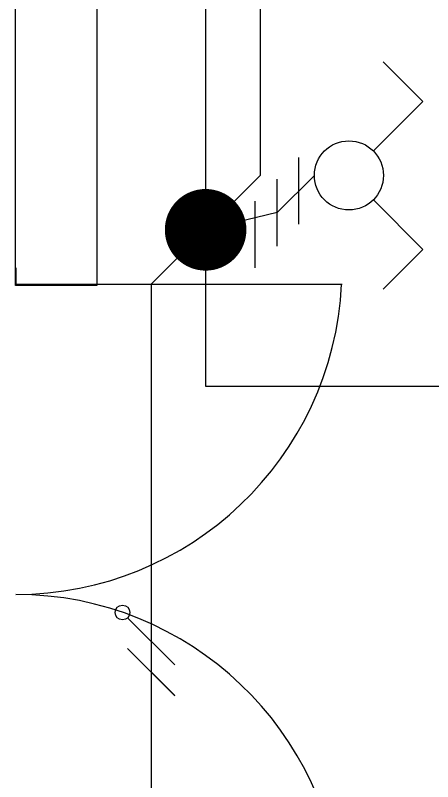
# Model space of a CAD drawing. Extents: x -9 to 600, y -23 to 65.
# Drawn here: x 272.814 to 273.581, y 43.846 to 45.254 of the extents above; entities that cross this region are included whole.
import ezdxf

# ---------------------------------------------------------------- set-up
doc = ezdxf.new("R2010")
doc.units = 0
doc.header["$LTSCALE"] = 0.8
doc.header["$MEASUREMENT"] = 0
doc.layers.get('0').update_dxf_attribs({"color": 3, "linetype": 'CONTINUOUS'})
for name, color, linetype in [('0_FIOS', 3, 'CONTINUOUS'), ('Desenho base', 7, 'CONTINUOUS'), ('FILAMENTOS', 4, 'CONTINUOUS'), ('ilum', 2, 'CONTINUOUS'), ('iluminação', 2, 'CONTINUOUS'), ('INTRR', 4, 'CONTINUOUS')]:
    doc.layers.add(name, color=color, linetype=linetype)

# ---------------------------------------------------------------- blocks, each defined once
blk = doc.blocks.new('PE')
for p, q in [((5, 0), (5, 100)), ((0, 0), (5, 0))]:
    blk.add_line(p, q)
blk.add_arc((0, 0), 100, 0, 87.134)
blk = doc.blocks.new('PD')
for p, q in [((-5, 0), (-5, 100)), ((0, 0), (-5, 0))]:
    blk.add_line(p, q)
blk.add_arc((0, 0), 100, 92.866, 180)
blk = doc.blocks.new('2F')
at = {"layer": '0_FIOS'}
for p, q in [((-0.238, -0.78), (-1.797, 0.78)), ((0.78, -0.78), (-0.78, 0.78))]:
    blk.add_line(p, q, dxfattribs=at)
blk = doc.blocks.new('FIOS')
at = {"layer": '0_FIOS'}
for p, q in [((-1.255, -0.78), (-2.814, 0.78)), ((-0.238, -0.78), (-1.797, 0.78)), ((0.78, -0.78), (-0.78, 0.78))]:
    blk.add_line(p, q, dxfattribs=at)

msp = doc.modelspace()

# ---------------------------------------------------------------- linework, layer by layer
at = {"layer": 'Desenho base'}
for p, q in [((272.8141, 44.7578), (272.8135, 47.948)), ((272.9635, 47.948), (272.9635, 44.7578)), ((272.9635, 44.7578), (272.8141, 44.7578))]:
    msp.add_line(p, q, dxfattribs=at)
at = {"layer": 'ilum'}
for p, q in [((273.2635, 51.923, 5.604), (273.2635, 44.9602, 5.604)), ((273.1635, 49.473, 5.604), (273.1635, 44.573, 5.604)), ((273.2635, 44.9602, 5.604), (273.0635, 44.7602, 5.604)), ((273.3635, 44.9602, 5.604), (273.2949, 44.8917, 5.604)), ((273.2949, 44.8917, 5.604), (273.1635, 44.8602, 5.604)), ((273.0635, 44.7602, 5.604), (273.0635, 43.448)), ((273.1635, 44.573, 5.604), (273.9968, 44.573, 2.802)), ((273.1068, 44.0608, 2.802), (273.0201, 44.1475, 2.802)), ((273.1068, 44.0042, 2.802), (273.0201, 44.0909, 2.802))]:
    msp.add_line(p, q, dxfattribs=at)
at = {"layer": 'ilum', "ltscale": 0.5, "const_width": 0.075, "elevation": 5.604}
msp.add_lwpolyline([(273.126, 44.8602, -1), (273.201, 44.8602, -1)], format="xyb", close=True, dxfattribs=at)
at = {"layer": 'iluminação'}
for p, q in [((273.3349, 44.8703, 5.604), (273.3349, 44.993, 5.604)), ((273.2949, 44.8304, 5.604), (273.2949, 44.953, 5.604)), ((273.2549, 44.7904, 5.604), (273.2549, 44.913, 5.604))]:
    msp.add_line(p, q, dxfattribs=at)
msp.add_circle((273.0106, 44.157, 2.802), 0.0135, dxfattribs=at)
at = {"layer": 'INTRR'}
for p, q in [((273.563, 45.0962, 5.604), (273.4901, 45.1691, 5.604)), ((273.4719, 45.0051, 5.604), (273.563, 45.0962, 5.604)), ((273.4719, 44.9153, 5.604), (273.563, 44.8242, 5.604)), ((273.563, 44.8242, 5.604), (273.4901, 44.7513, 5.604))]:
    msp.add_line(p, q, dxfattribs=at)
at = {"layer": 'INTRR', "linetype": 'Continuous'}
msp.add_circle((273.427, 44.9602, 5.604), 0.0635, dxfattribs=at)

# ---------------------------------------------------------------- block references
at = {"layer": 'Desenho base', "xscale": 0.006000000000000227, "yscale": 0.006000000000000227, "zscale": 0.006000000000000227, "rotation": 270}
for name, p in [('PE', (272.8144, 44.7902)), ('PD', (272.8144, 43.5902))]:
    msp.add_blockref(name, p, dxfattribs=at)
at = {"layer": 'FILAMENTOS', "linetype": 'Continuous', "xscale": -0.05560094617944675, "yscale": 0.05560094617944675, "zscale": 0.05560094617944675, "rotation": 269.9999999999927}
msp.add_blockref('2F', (273.0635, 44.1041, 2.802), dxfattribs=at)
msp.add_blockref('2F', (273.0635, 44.1041, 2.802), dxfattribs=at)
at = {"layer": 'iluminação', "xscale": -0.0556022733293418, "yscale": 0.0556022733293418, "zscale": 0.05560227332934211, "rotation": 44.99999999989448}
msp.add_blockref('FIOS', (273.2549, 44.8517, 5.604), dxfattribs=at)

doc.saveas('drawing.dxf')
